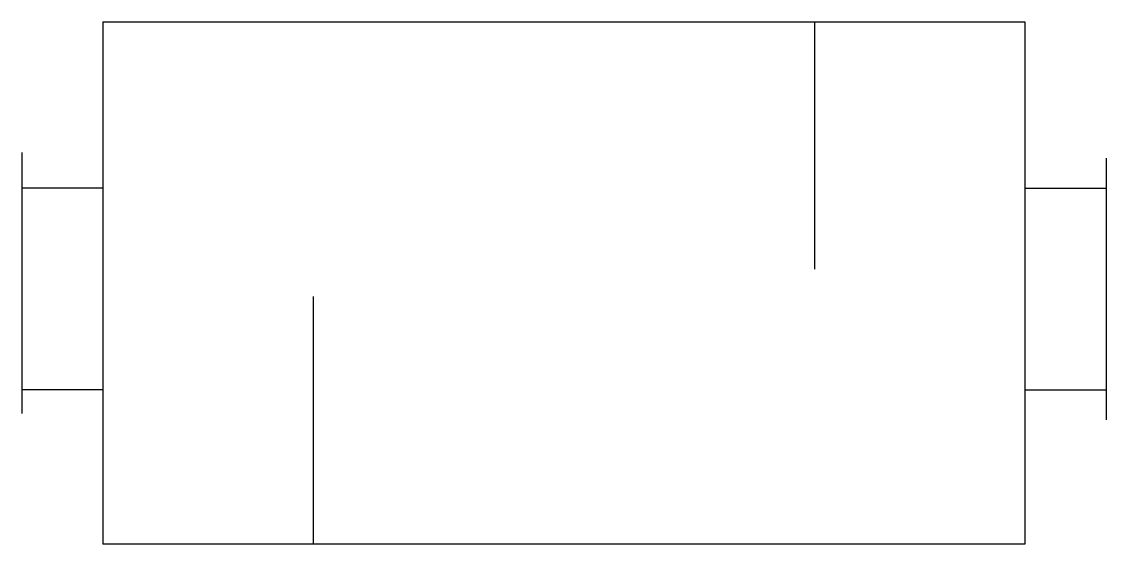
# Model space of a CAD drawing. Header units: metres. Extents: x -19751.1 to -19719.7, y -11788.9 to -11773.8.
import ezdxf

# ---------------------------------------------------------------- set-up
doc = ezdxf.new("R2010")
doc.units = ezdxf.units.M
doc.layers.add('1', color=7, linetype='Continuous')

msp = doc.modelspace()

# ---------------------------------------------------------------- linework, layer by layer
at = {"layer": '1'}
for p, q in [((-19748.79, -11773.76), (-19722.04, -11773.76)), ((-19748.79, -11773.76), (-19748.79, -11788.91)), ((-19728.13, -11780.93), (-19728.13, -11773.76)), ((-19722.04, -11773.76), (-19722.04, -11788.91)), ((-19751.14, -11777.55), (-19751.14, -11785.12)), ((-19719.68, -11777.72), (-19719.68, -11785.3)), ((-19748.79, -11778.59), (-19751.14, -11778.59)), ((-19722.04, -11778.59), (-19719.68, -11778.59)), ((-19742.69, -11781.73), (-19742.69, -11788.91)), ((-19748.79, -11784.43), (-19751.14, -11784.43)), ((-19722.04, -11784.43), (-19719.68, -11784.43)), ((-19722.04, -11788.91), (-19748.79, -11788.91))]:
    msp.add_line(p, q, dxfattribs=at)

doc.saveas('drawing.dxf')
